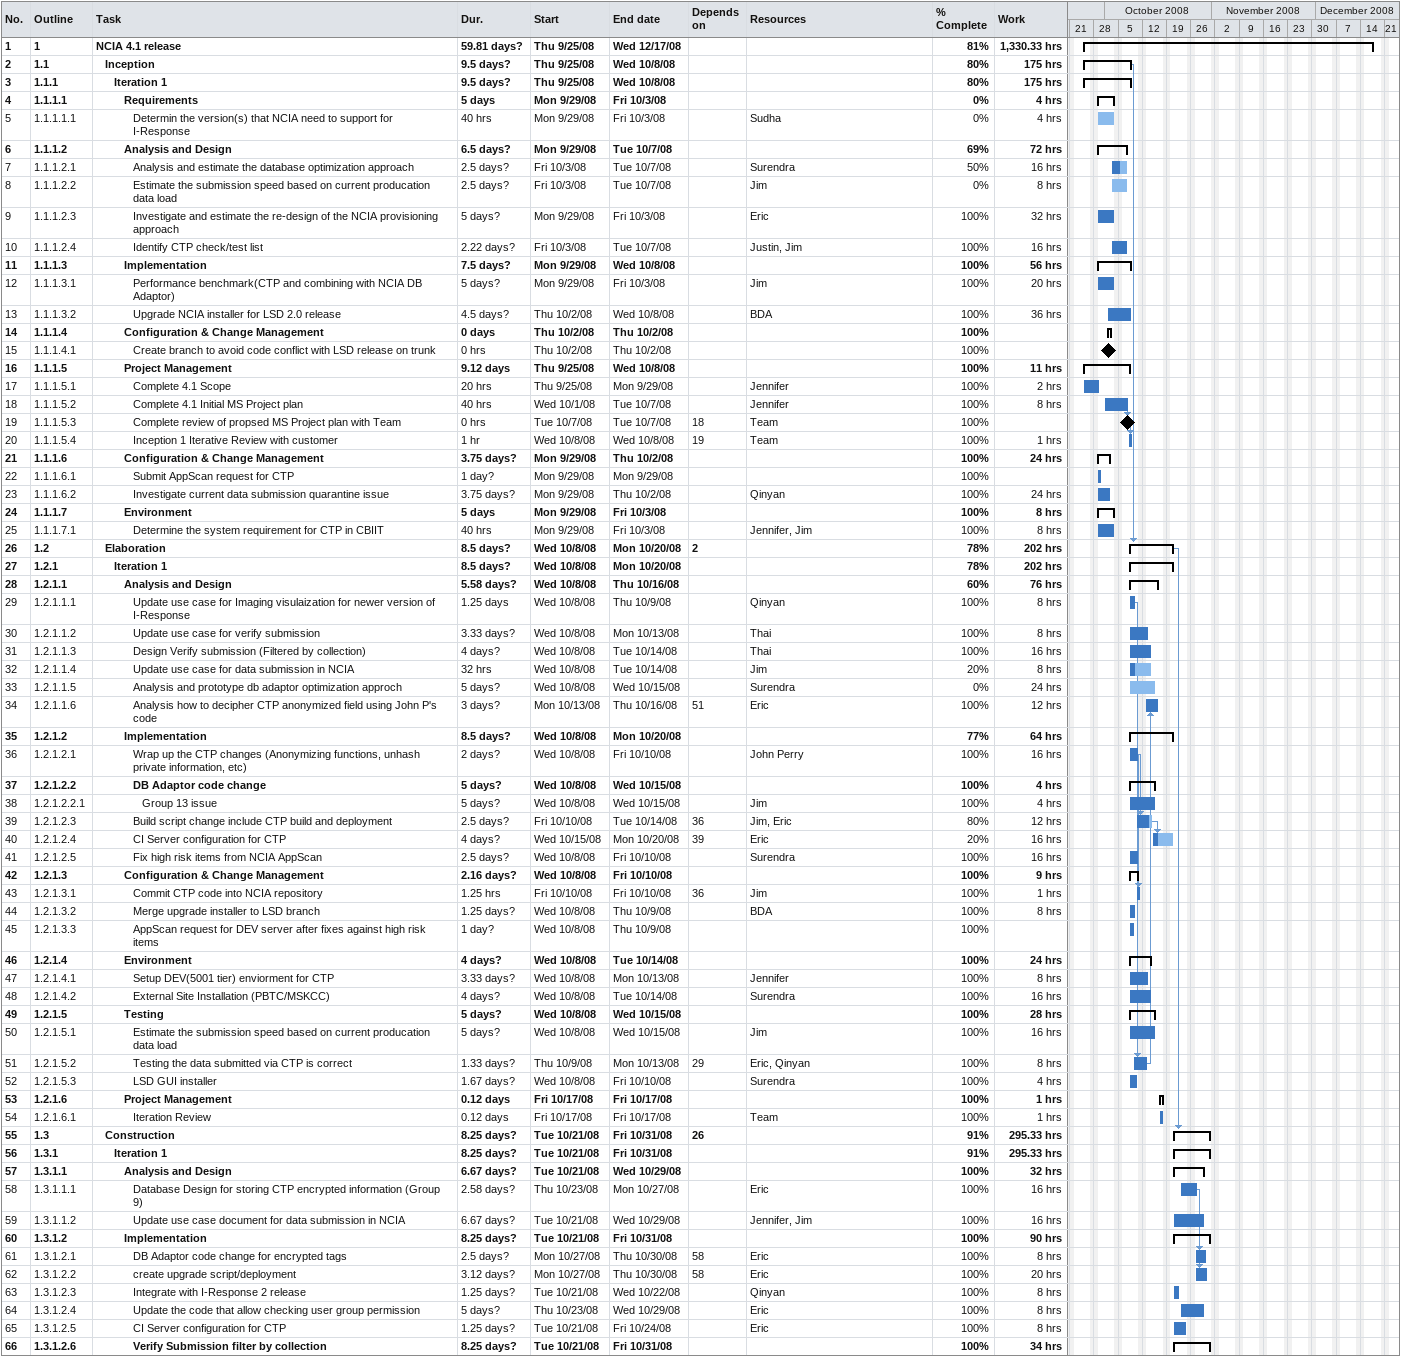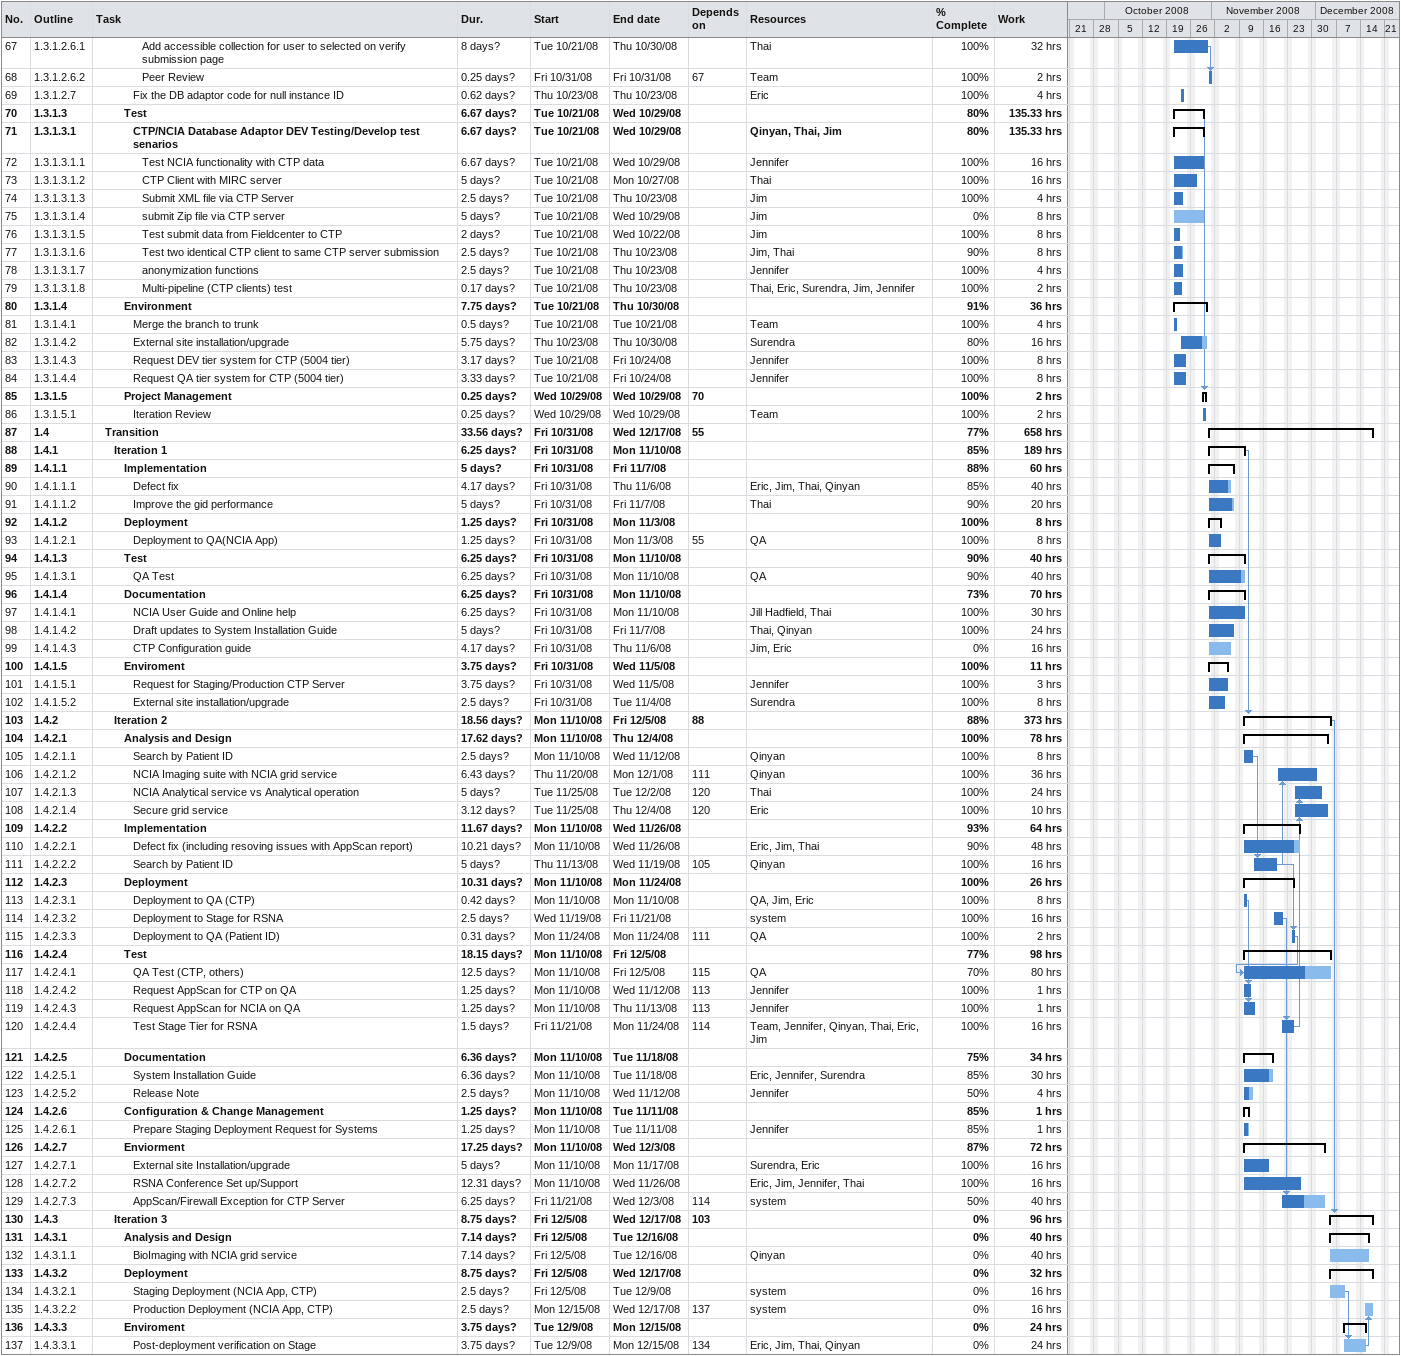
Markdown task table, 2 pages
| ID | WBS | Task | Duration | Start | Finish | Predecessors | Resources | % complete | Work (h) |
|---|---|---|---|---|---|---|---|---|---|
| 1 | 1 | **NCIA 4.1 release** | 59.81d? | 2008-09-25 | 2008-12-17 |  |  | 81 | 1330.33 |
| 2 | 1.1 | **Inception** | 9.5d? | 2008-09-25 | 2008-10-08 |  |  | 80 | 175 |
| 3 | 1.1.1 | **Iteration 1** | 9.5d? | 2008-09-25 | 2008-10-08 |  |  | 80 | 175 |
| 4 | 1.1.1.1 | **Requirements** | 5d | 2008-09-29 | 2008-10-03 |  |  | 0 | 4 |
| 5 | 1.1.1.1.1 | Determin the version(s) that NCIA need to support for I-Response | 40h | 2008-09-29 | 2008-10-03 |  | Sudha | 0 | 4 |
| 6 | 1.1.1.2 | **Analysis and Design** | 6.5d? | 2008-09-29 | 2008-10-07 |  |  | 69 | 72 |
| 7 | 1.1.1.2.1 | Analysis and estimate the database optimization approach | 2.5d? | 2008-10-03 | 2008-10-07 |  | Surendra | 50 | 16 |
| 8 | 1.1.1.2.2 | Estimate the submission speed based on current producation data load | 2.5d? | 2008-10-03 | 2008-10-07 |  | Jim | 0 | 8 |
| 9 | 1.1.1.2.3 | Investigate and estimate the re-design of the NCIA provisioning approach | 5d? | 2008-09-29 | 2008-10-03 |  | Eric | 100 | 32 |
| 10 | 1.1.1.2.4 | Identify CTP check/test list | 2.22d? | 2008-10-03 | 2008-10-07 |  | Justin, Jim | 100 | 16 |
| 11 | 1.1.1.3 | **Implementation** | 7.5d? | 2008-09-29 | 2008-10-08 |  |  | 100 | 56 |
| 12 | 1.1.1.3.1 | Performance benchmark(CTP and combining with NCIA DB Adaptor) | 5d? | 2008-09-29 | 2008-10-03 |  | Jim | 100 | 20 |
| 13 | 1.1.1.3.2 | Upgrade NCIA installer for LSD 2.0 release | 4.5d? | 2008-10-02 | 2008-10-08 |  | BDA | 100 | 36 |
| 14 | 1.1.1.4 | **Configuration & Change Management** | 0d | 2008-10-02 | 2008-10-02 |  |  | 100 |  |
| 15 | 1.1.1.4.1 | Create branch to avoid code conflict with LSD release on trunk | 0h | 2008-10-02 | 2008-10-02 |  |  | 100 |  |
| 16 | 1.1.1.5 | **Project Management** | 9.12d | 2008-09-25 | 2008-10-08 |  |  | 100 | 11 |
| 17 | 1.1.1.5.1 | Complete 4.1 Scope | 20h | 2008-09-25 | 2008-09-29 |  | Jennifer | 100 | 2 |
| 18 | 1.1.1.5.2 | Complete 4.1 Initial MS Project plan | 40h | 2008-10-01 | 2008-10-07 |  | Jennifer | 100 | 8 |
| 19 | 1.1.1.5.3 | Complete review of propsed MS Project plan with Team | 0h | 2008-10-07 | 2008-10-07 | 18 | Team | 100 |  |
| 20 | 1.1.1.5.4 | Inception 1 Iterative Review with customer | 1h | 2008-10-08 | 2008-10-08 | 19 | Team | 100 | 1 |
| 21 | 1.1.1.6 | **Configuration & Change Management** | 3.75d? | 2008-09-29 | 2008-10-02 |  |  | 100 | 24 |
| 22 | 1.1.1.6.1 | Submit AppScan request for CTP | 1d? | 2008-09-29 | 2008-09-29 |  |  | 100 |  |
| 23 | 1.1.1.6.2 | Investigate current data submission quarantine issue | 3.75d? | 2008-09-29 | 2008-10-02 |  | Qinyan | 100 | 24 |
| 24 | 1.1.1.7 | **Environment** | 5d | 2008-09-29 | 2008-10-03 |  |  | 100 | 8 |
| 25 | 1.1.1.7.1 | Determine the system requirement for CTP in CBIIT | 40h | 2008-09-29 | 2008-10-03 |  | Jennifer, Jim | 100 | 8 |
| 26 | 1.2 | **Elaboration** | 8.5d? | 2008-10-08 | 2008-10-20 | 2 |  | 78 | 202 |
| 27 | 1.2.1 | **Iteration 1** | 8.5d? | 2008-10-08 | 2008-10-20 |  |  | 78 | 202 |
| 28 | 1.2.1.1 | **Analysis and Design** | 5.58d? | 2008-10-08 | 2008-10-16 |  |  | 60 | 76 |
| 29 | 1.2.1.1.1 | Update use case for Imaging visulaization for newer version of I-Response | 1.25d | 2008-10-08 | 2008-10-09 |  | Qinyan | 100 | 8 |
| 30 | 1.2.1.1.2 | Update use case for verify submission | 3.33d? | 2008-10-08 | 2008-10-13 |  | Thai | 100 | 8 |
| 31 | 1.2.1.1.3 | Design Verify submission (Filtered by collection) | 4d? | 2008-10-08 | 2008-10-14 |  | Thai | 100 | 16 |
| 32 | 1.2.1.1.4 | Update use case for data submission in NCIA | 32h | 2008-10-08 | 2008-10-14 |  | Jim | 20 | 8 |
| 33 | 1.2.1.1.5 | Analysis and prototype db adaptor optimization approch | 5d? | 2008-10-08 | 2008-10-15 |  | Surendra | 0 | 24 |
| 34 | 1.2.1.1.6 | Analysis how to decipher CTP anonymized field using John P's code | 3d? | 2008-10-13 | 2008-10-16 | 51 | Eric | 100 | 12 |
| 35 | 1.2.1.2 | **Implementation** | 8.5d? | 2008-10-08 | 2008-10-20 |  |  | 77 | 64 |
| 36 | 1.2.1.2.1 | Wrap up the CTP changes (Anonymizing functions, unhash private information, etc) | 2d? | 2008-10-08 | 2008-10-10 |  | John Perry | 100 | 16 |
| 37 | 1.2.1.2.2 | **DB Adaptor code change** | 5d? | 2008-10-08 | 2008-10-15 |  |  | 100 | 4 |
| 38 | 1.2.1.2.2.1 | Group 13 issue | 5d? | 2008-10-08 | 2008-10-15 |  | Jim | 100 | 4 |
| 39 | 1.2.1.2.3 | Build script change include CTP build and deployment | 2.5d? | 2008-10-10 | 2008-10-14 | 36 | Jim, Eric | 80 | 12 |
| 40 | 1.2.1.2.4 | CI Server configuration for CTP | 4d? | 2008-10-15 | 2008-10-20 | 39 | Eric | 20 | 16 |
| 41 | 1.2.1.2.5 | Fix high risk items from NCIA AppScan | 2.5d? | 2008-10-08 | 2008-10-10 |  | Surendra | 100 | 16 |
| 42 | 1.2.1.3 | **Configuration & Change Management** | 2.16d? | 2008-10-08 | 2008-10-10 |  |  | 100 | 9 |
| 43 | 1.2.1.3.1 | Commit CTP code into NCIA repository | 1.25h | 2008-10-10 | 2008-10-10 | 36 | Jim | 100 | 1 |
| 44 | 1.2.1.3.2 | Merge upgrade installer to LSD branch | 1.25d? | 2008-10-08 | 2008-10-09 |  | BDA | 100 | 8 |
| 45 | 1.2.1.3.3 | AppScan request for DEV server after fixes against high risk items | 1d? | 2008-10-08 | 2008-10-09 |  |  | 100 |  |
| 46 | 1.2.1.4 | **Environment** | 4d? | 2008-10-08 | 2008-10-14 |  |  | 100 | 24 |
| 47 | 1.2.1.4.1 | Setup DEV(5001 tier) enviorment for CTP | 3.33d? | 2008-10-08 | 2008-10-13 |  | Jennifer | 100 | 8 |
| 48 | 1.2.1.4.2 | External Site Installation (PBTC/MSKCC) | 4d? | 2008-10-08 | 2008-10-14 |  | Surendra | 100 | 16 |
| 49 | 1.2.1.5 | **Testing** | 5d? | 2008-10-08 | 2008-10-15 |  |  | 100 | 28 |
| 50 | 1.2.1.5.1 | Estimate the submission speed based on current producation data load | 5d? | 2008-10-08 | 2008-10-15 |  | Jim | 100 | 16 |
| 51 | 1.2.1.5.2 | Testing the data submitted via CTP is correct | 1.33d? | 2008-10-09 | 2008-10-13 | 29 | Eric, Qinyan | 100 | 8 |
| 52 | 1.2.1.5.3 | LSD GUI installer | 1.67d? | 2008-10-08 | 2008-10-10 |  | Surendra | 100 | 4 |
| 53 | 1.2.1.6 | **Project Management** | 0.12d | 2008-10-17 | 2008-10-17 |  |  | 100 | 1 |
| 54 | 1.2.1.6.1 | Iteration Review | 0.12d | 2008-10-17 | 2008-10-17 |  | Team | 100 | 1 |
| 55 | 1.3 | **Construction** | 8.25d? | 2008-10-21 | 2008-10-31 | 26 |  | 91 | 295.33 |
| 56 | 1.3.1 | **Iteration 1** | 8.25d? | 2008-10-21 | 2008-10-31 |  |  | 91 | 295.33 |
| 57 | 1.3.1.1 | **Analysis and Design** | 6.67d? | 2008-10-21 | 2008-10-29 |  |  | 100 | 32 |
| 58 | 1.3.1.1.1 | Database Design for storing CTP encrypted information (Group 9) | 2.58d? | 2008-10-23 | 2008-10-27 |  | Eric | 100 | 16 |
| 59 | 1.3.1.1.2 | Update use case document for data submission in NCIA | 6.67d? | 2008-10-21 | 2008-10-29 |  | Jennifer, Jim | 100 | 16 |
| 60 | 1.3.1.2 | **Implementation** | 8.25d? | 2008-10-21 | 2008-10-31 |  |  | 100 | 90 |
| 61 | 1.3.1.2.1 | DB Adaptor code change for encrypted tags | 2.5d? | 2008-10-27 | 2008-10-30 | 58 | Eric | 100 | 8 |
| 62 | 1.3.1.2.2 | create upgrade script/deployment | 3.12d? | 2008-10-27 | 2008-10-30 | 58 | Eric | 100 | 20 |
| 63 | 1.3.1.2.3 | Integrate with I-Response 2 release | 1.25d? | 2008-10-21 | 2008-10-22 |  | Qinyan | 100 | 8 |
| 64 | 1.3.1.2.4 | Update the code that allow checking user group permission | 5d? | 2008-10-23 | 2008-10-29 |  | Eric | 100 | 8 |
| 65 | 1.3.1.2.5 | CI Server configuration for CTP | 1.25d? | 2008-10-21 | 2008-10-24 |  | Eric | 100 | 8 |
| 66 | 1.3.1.2.6 | **Verify Submission filter by collection** | 8.25d? | 2008-10-21 | 2008-10-31 |  |  | 100 | 34 |
| 67 | 1.3.1.2.6.1 | Add accessible collection for user to selected on verify submission page | 8d? | 2008-10-21 | 2008-10-30 |  | Thai | 100 | 32 |
| 68 | 1.3.1.2.6.2 | Peer Review | 0.25d? | 2008-10-31 | 2008-10-31 | 67 | Team | 100 | 2 |
| 69 | 1.3.1.2.7 | Fix the DB adaptor code for null instance ID | 0.62d? | 2008-10-23 | 2008-10-23 |  | Eric | 100 | 4 |
| 70 | 1.3.1.3 | **Test** | 6.67d? | 2008-10-21 | 2008-10-29 |  |  | 80 | 135.33 |
| 71 | 1.3.1.3.1 | **CTP/NCIA Database Adaptor DEV Testing/Develop test senarios** | 6.67d? | 2008-10-21 | 2008-10-29 |  | Qinyan, Thai, Jim | 80 | 135.33 |
| 72 | 1.3.1.3.1.1 | Test NCIA functionality with CTP data | 6.67d? | 2008-10-21 | 2008-10-29 |  | Jennifer | 100 | 16 |
| 73 | 1.3.1.3.1.2 | CTP Client with MIRC server | 5d? | 2008-10-21 | 2008-10-27 |  | Thai | 100 | 16 |
| 74 | 1.3.1.3.1.3 | Submit XML file via CTP Server | 2.5d? | 2008-10-21 | 2008-10-23 |  | Jim | 100 | 4 |
| 75 | 1.3.1.3.1.4 | submit Zip file via CTP server | 5d? | 2008-10-21 | 2008-10-29 |  | Jim | 0 | 8 |
| 76 | 1.3.1.3.1.5 | Test submit data from Fieldcenter to CTP | 2d? | 2008-10-21 | 2008-10-22 |  | Jim | 100 | 8 |
| 77 | 1.3.1.3.1.6 | Test two identical CTP client to same CTP server submission | 2.5d? | 2008-10-21 | 2008-10-23 |  | Jim, Thai | 90 | 8 |
| 78 | 1.3.1.3.1.7 | anonymization functions | 2.5d? | 2008-10-21 | 2008-10-23 |  | Jennifer | 100 | 4 |
| 79 | 1.3.1.3.1.8 | Multi-pipeline (CTP clients) test | 0.17d? | 2008-10-21 | 2008-10-23 |  | Thai, Eric, Surendra, Jim, Jennifer | 100 | 2 |
| 80 | 1.3.1.4 | **Environment** | 7.75d? | 2008-10-21 | 2008-10-30 |  |  | 91 | 36 |
| 81 | 1.3.1.4.1 | Merge the branch to trunk | 0.5d? | 2008-10-21 | 2008-10-21 |  | Team | 100 | 4 |
| 82 | 1.3.1.4.2 | External site installation/upgrade | 5.75d? | 2008-10-23 | 2008-10-30 |  | Surendra | 80 | 16 |
| 83 | 1.3.1.4.3 | Request DEV tier system for CTP (5004 tier) | 3.17d? | 2008-10-21 | 2008-10-24 |  | Jennifer | 100 | 8 |
| 84 | 1.3.1.4.4 | Request QA tier system for CTP (5004 tier) | 3.33d? | 2008-10-21 | 2008-10-24 |  | Jennifer | 100 | 8 |
| 85 | 1.3.1.5 | **Project Management** | 0.25d? | 2008-10-29 | 2008-10-29 | 70 |  | 100 | 2 |
| 86 | 1.3.1.5.1 | Iteration Review | 0.25d? | 2008-10-29 | 2008-10-29 |  | Team | 100 | 2 |
| 87 | 1.4 | **Transition** | 33.56d? | 2008-10-31 | 2008-12-17 | 55 |  | 77 | 658 |
| 88 | 1.4.1 | **Iteration 1** | 6.25d? | 2008-10-31 | 2008-11-10 |  |  | 85 | 189 |
| 89 | 1.4.1.1 | **Implementation** | 5d? | 2008-10-31 | 2008-11-07 |  |  | 88 | 60 |
| 90 | 1.4.1.1.1 | Defect fix | 4.17d? | 2008-10-31 | 2008-11-06 |  | Eric, Jim, Thai, Qinyan | 85 | 40 |
| 91 | 1.4.1.1.2 | Improve the gid performance | 5d? | 2008-10-31 | 2008-11-07 |  | Thai | 90 | 20 |
| 92 | 1.4.1.2 | **Deployment** | 1.25d? | 2008-10-31 | 2008-11-03 |  |  | 100 | 8 |
| 93 | 1.4.1.2.1 | Deployment to QA(NCIA App) | 1.25d? | 2008-10-31 | 2008-11-03 | 55 | QA | 100 | 8 |
| 94 | 1.4.1.3 | **Test** | 6.25d? | 2008-10-31 | 2008-11-10 |  |  | 90 | 40 |
| 95 | 1.4.1.3.1 | QA Test | 6.25d? | 2008-10-31 | 2008-11-10 |  | QA | 90 | 40 |
| 96 | 1.4.1.4 | **Documentation** | 6.25d? | 2008-10-31 | 2008-11-10 |  |  | 73 | 70 |
| 97 | 1.4.1.4.1 | NCIA User Guide and Online help | 6.25d? | 2008-10-31 | 2008-11-10 |  | Jill Hadfield, Thai | 100 | 30 |
| 98 | 1.4.1.4.2 | Draft updates to System Installation Guide | 5d? | 2008-10-31 | 2008-11-07 |  | Thai, Qinyan | 100 | 24 |
| 99 | 1.4.1.4.3 | CTP Configuration guide | 4.17d? | 2008-10-31 | 2008-11-06 |  | Jim, Eric | 0 | 16 |
| 100 | 1.4.1.5 | **Enviroment** | 3.75d? | 2008-10-31 | 2008-11-05 |  |  | 100 | 11 |
| 101 | 1.4.1.5.1 | Request for Staging/Production CTP Server | 3.75d? | 2008-10-31 | 2008-11-05 |  | Jennifer | 100 | 3 |
| 102 | 1.4.1.5.2 | External site installation/upgrade | 2.5d? | 2008-10-31 | 2008-11-04 |  | Surendra | 100 | 8 |
| 103 | 1.4.2 | **Iteration 2** | 18.56d? | 2008-11-10 | 2008-12-05 | 88 |  | 88 | 373 |
| 104 | 1.4.2.1 | **Analysis and Design** | 17.62d? | 2008-11-10 | 2008-12-04 |  |  | 100 | 78 |
| 105 | 1.4.2.1.1 | Search by Patient ID | 2.5d? | 2008-11-10 | 2008-11-12 |  | Qinyan | 100 | 8 |
| 106 | 1.4.2.1.2 | NCIA Imaging suite with NCIA grid service | 6.43d? | 2008-11-20 | 2008-12-01 | 111 | Qinyan | 100 | 36 |
| 107 | 1.4.2.1.3 | NCIA Analytical service vs Analytical operation | 5d? | 2008-11-25 | 2008-12-02 | 120 | Thai | 100 | 24 |
| 108 | 1.4.2.1.4 | Secure grid service | 3.12d? | 2008-11-25 | 2008-12-04 | 120 | Eric | 100 | 10 |
| 109 | 1.4.2.2 | **Implementation** | 11.67d? | 2008-11-10 | 2008-11-26 |  |  | 93 | 64 |
| 110 | 1.4.2.2.1 | Defect fix (including resoving issues with AppScan report) | 10.21d? | 2008-11-10 | 2008-11-26 |  | Eric, Jim, Thai | 90 | 48 |
| 111 | 1.4.2.2.2 | Search by Patient ID | 5d? | 2008-11-13 | 2008-11-19 | 105 | Qinyan | 100 | 16 |
| 112 | 1.4.2.3 | **Deployment** | 10.31d? | 2008-11-10 | 2008-11-24 |  |  | 100 | 26 |
| 113 | 1.4.2.3.1 | Deployment to QA (CTP) | 0.42d? | 2008-11-10 | 2008-11-10 |  | QA, Jim, Eric | 100 | 8 |
| 114 | 1.4.2.3.2 | Deployment to Stage for RSNA | 2.5d? | 2008-11-19 | 2008-11-21 |  | system | 100 | 16 |
| 115 | 1.4.2.3.3 | Deployment to QA (Patient ID) | 0.31d? | 2008-11-24 | 2008-11-24 | 111 | QA | 100 | 2 |
| 116 | 1.4.2.4 | **Test** | 18.15d? | 2008-11-10 | 2008-12-05 |  |  | 77 | 98 |
| 117 | 1.4.2.4.1 | QA Test (CTP, others) | 12.5d? | 2008-11-10 | 2008-12-05 | 115 | QA | 70 | 80 |
| 118 | 1.4.2.4.2 | Request AppScan for CTP on QA | 1.25d? | 2008-11-10 | 2008-11-12 | 113 | Jennifer | 100 | 1 |
| 119 | 1.4.2.4.3 | Request AppScan for NCIA on QA | 1.25d? | 2008-11-10 | 2008-11-13 | 113 | Jennifer | 100 | 1 |
| 120 | 1.4.2.4.4 | Test Stage Tier for RSNA | 1.5d? | 2008-11-21 | 2008-11-24 | 114 | Team, Jennifer, Qinyan, Thai, Eric, Jim | 100 | 16 |
| 121 | 1.4.2.5 | **Documentation** | 6.36d? | 2008-11-10 | 2008-11-18 |  |  | 75 | 34 |
| 122 | 1.4.2.5.1 | System Installation Guide | 6.36d? | 2008-11-10 | 2008-11-18 |  | Eric, Jennifer, Surendra | 85 | 30 |
| 123 | 1.4.2.5.2 | Release Note | 2.5d? | 2008-11-10 | 2008-11-12 |  | Jennifer | 50 | 4 |
| 124 | 1.4.2.6 | **Configuration & Change Management** | 1.25d? | 2008-11-10 | 2008-11-11 |  |  | 85 | 1 |
| 125 | 1.4.2.6.1 | Prepare Staging Deployment Request for Systems | 1.25d? | 2008-11-10 | 2008-11-11 |  | Jennifer | 85 | 1 |
| 126 | 1.4.2.7 | **Enviorment** | 17.25d? | 2008-11-10 | 2008-12-03 |  |  | 87 | 72 |
| 127 | 1.4.2.7.1 | External site Installation/upgrade | 5d? | 2008-11-10 | 2008-11-17 |  | Surendra, Eric | 100 | 16 |
| 128 | 1.4.2.7.2 | RSNA Conference Set up/Support | 12.31d? | 2008-11-10 | 2008-11-26 |  | Eric, Jim, Jennifer, Thai | 100 | 16 |
| 129 | 1.4.2.7.3 | AppScan/Firewall Exception for CTP Server | 6.25d? | 2008-11-21 | 2008-12-03 | 114 | system | 50 | 40 |
| 130 | 1.4.3 | **Iteration 3** | 8.75d? | 2008-12-05 | 2008-12-17 | 103 |  | 0 | 96 |
| 131 | 1.4.3.1 | **Analysis and Design** | 7.14d? | 2008-12-05 | 2008-12-16 |  |  | 0 | 40 |
| 132 | 1.4.3.1.1 | BioImaging with NCIA grid service | 7.14d? | 2008-12-05 | 2008-12-16 |  | Qinyan | 0 | 40 |
| 133 | 1.4.3.2 | **Deployment** | 8.75d? | 2008-12-05 | 2008-12-17 |  |  | 0 | 32 |
| 134 | 1.4.3.2.1 | Staging Deployment (NCIA App, CTP) | 2.5d? | 2008-12-05 | 2008-12-09 |  | system | 0 | 16 |
| 135 | 1.4.3.2.2 | Production Deployment (NCIA App, CTP) | 2.5d? | 2008-12-15 | 2008-12-17 | 137 | system | 0 | 16 |
| 136 | 1.4.3.3 | **Enviroment** | 3.75d? | 2008-12-09 | 2008-12-15 |  |  | 0 | 24 |
| 137 | 1.4.3.3.1 | Post-deployment verification on Stage | 3.75d? | 2008-12-09 | 2008-12-15 | 134 | Eric, Jim, Thai, Qinyan | 0 | 24 |
